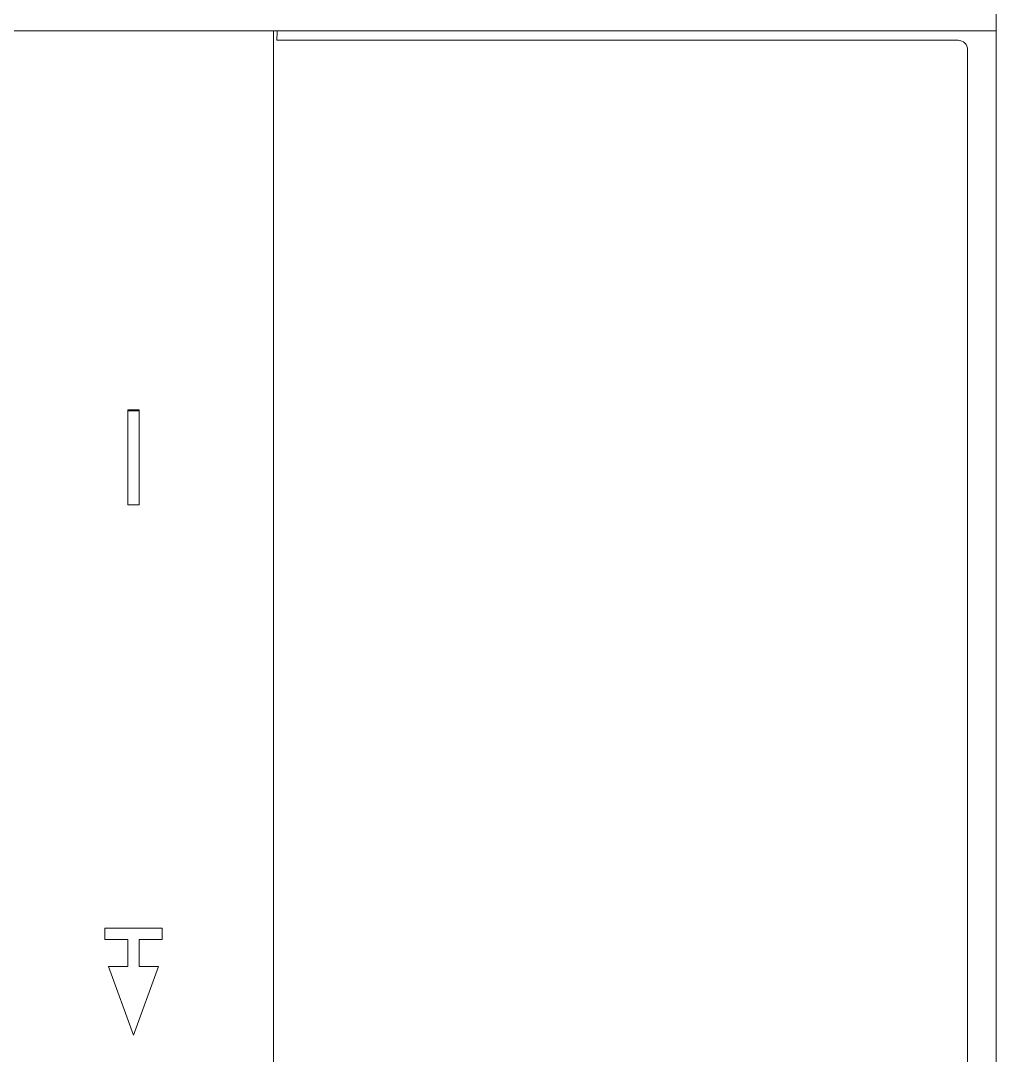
# Model space of a CAD drawing. Header units: millimetres. Extents: x 1004 to 59588, y 686 to 38112.
# Drawn here: x 44232.3 to 44283.4, y 37687.6 to 37741.8 of the extents above; entities that cross this region are included whole.
import ezdxf

# ---------------------------------------------------------------- set-up
doc = ezdxf.new("R2010")
doc.units = ezdxf.units.MM
doc.layers.add('Pilares', color=5, linetype='Continuous')

msp = doc.modelspace()

# ---------------------------------------------------------------- linework, layer by layer
at = {"layer": 'Pilares', "color": 0, "lineweight": 9}
for p, q in [((44283.375, 37541.221), (44283.375, 37787.529)), ((44283.375, 37541.221), (44283.375, 37787.529)), ((44283.375, 37741.279), (44144.672, 37741.279)), ((44245.524, 37639.275), (44245.524, 37741.279)), ((44245.708, 37740.992), (44245.71, 37740.996)), ((44245.708, 37740.988), (44245.708, 37740.992)), ((44245.708, 37740.956), (44245.708, 37740.986)), ((44245.71, 37741.03), (44245.712, 37741.051)), ((44245.71, 37741.026), (44245.71, 37741.03)), ((44245.71, 37740.996), (44245.71, 37741.026)), ((44245.712, 37741.051), (44245.715, 37741.055)), ((44245.715, 37741.127), (44245.717, 37741.131)), ((44245.715, 37741.098), (44245.715, 37741.127)), ((44245.715, 37741.093), (44245.715, 37741.098)), ((44245.715, 37741.055), (44245.715, 37741.093)), ((44245.717, 37741.169), (44245.719, 37741.174)), ((44245.717, 37741.148), (44245.717, 37741.169)), ((44245.717, 37741.144), (44245.717, 37741.148)), ((44245.717, 37741.131), (44245.717, 37741.144)), ((44245.719, 37741.186), (44245.721, 37741.191)), ((44245.719, 37741.174), (44245.719, 37741.186)), ((44245.721, 37741.222), (44245.723, 37741.229)), ((44245.721, 37741.199), (44245.721, 37741.222)), ((44245.721, 37741.195), (44245.721, 37741.199)), ((44245.721, 37741.191), (44245.721, 37741.195)), ((44245.723, 37741.267), (44245.725, 37741.269)), ((44245.723, 37741.229), (44245.723, 37741.267)), ((44245.725, 37741.269), (44245.725, 37741.279)), ((44245.698, 37740.804), (44245.7, 37740.806)), ((44245.698, 37740.789), (44245.698, 37740.804)), ((44245.698, 37740.778), (44245.698, 37740.787)), ((44245.698, 37740.778), (44281.376, 37740.778)), ((44245.7, 37740.831), (44245.702, 37740.833)), ((44245.7, 37740.806), (44245.7, 37740.831)), ((44245.702, 37740.89), (44245.704, 37740.897)), ((44245.702, 37740.85), (44245.702, 37740.89)), ((44245.702, 37740.833), (44245.702, 37740.848)), ((44245.704, 37740.933), (44245.706, 37740.937)), ((44245.704, 37740.912), (44245.704, 37740.933)), ((44245.704, 37740.897), (44245.704, 37740.909)), ((44245.706, 37740.95), (44245.708, 37740.956)), ((44245.706, 37740.937), (44245.706, 37740.95)), ((44281.875, 37740.277), (44281.875, 37650.276)), ((44238.499, 37721.431), (44237.899, 37721.431)), ((44237.899, 37721.431), (44237.899, 37716.448)), ((44237.899, 37721.38), (44238.499, 37721.38)), ((44238.499, 37721.431), (44238.499, 37716.448)), ((44238.499, 37716.448), (44237.899, 37716.448)), ((44236.7, 37694.277), (44236.7, 37693.678)), ((44239.7, 37694.277), (44236.7, 37694.277)), ((44239.7, 37694.277), (44239.7, 37693.678)), ((44237.899, 37693.678), (44236.7, 37693.678)), ((44237.899, 37693.678), (44237.899, 37692.275)), ((44238.499, 37693.678), (44238.499, 37692.275)), ((44239.7, 37693.678), (44238.499, 37693.678)), ((44236.889, 37692.275), (44238.199, 37688.677)), ((44237.899, 37692.275), (44236.889, 37692.275)), ((44239.51, 37692.275), (44238.199, 37688.677)), ((44239.51, 37692.275), (44238.499, 37692.275))]:
    msp.add_line(p, q, dxfattribs=at)
msp.add_arc((44281.376, 37740.279), 0.499, 359.7632, 89.9946, dxfattribs=at)

doc.saveas('drawing.dxf')
